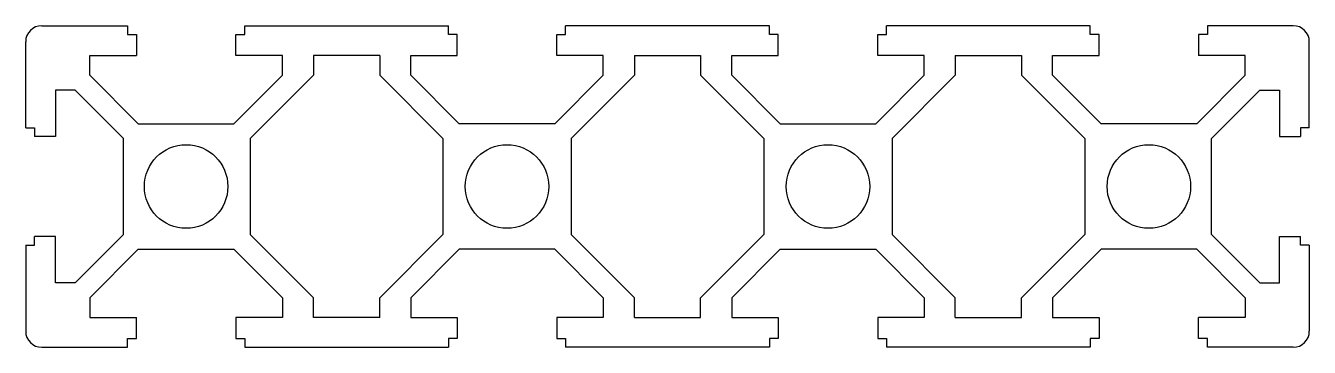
# Model space of a CAD drawing. Header units: metres. Extents: x -40 to 40, y -10 to 10.
import ezdxf

# ---------------------------------------------------------------- set-up
doc = ezdxf.new("R2010")
doc.units = ezdxf.units.M

msp = doc.modelspace()

# ---------------------------------------------------------------- linework, layer by layer
for p, q in [((-39, 10), (-33.65, 10)), ((-33.65, 10), (-33.65, 9.45)), ((-26.35, 10), (-13.65, 10)), ((-26.35, 9.45), (-26.35, 10)), ((-13.65, 9.45), (-13.65, 10)), ((6.35, 10), (-6.35, 10)), ((-6.35, 9.45), (-6.35, 10)), ((6.35, 9.45), (6.35, 10)), ((26.35, 10), (13.65, 10)), ((13.65, 9.45), (13.65, 10)), ((26.35, 9.45), (26.35, 10)), ((39, 10), (33.65, 10)), ((33.65, 10), (33.65, 9.45)), ((-40, 3.65), (-40, 9)), ((-33.65, 9.45), (-33.1, 9.45)), ((-33.1, 9.45), (-33.1, 8.15)), ((-26.9, 9.45), (-26.35, 9.45)), ((-26.9, 8.15), (-26.9, 9.45)), ((-13.1, 9.45), (-13.65, 9.45)), ((-13.1, 8.15), (-13.1, 9.45)), ((-6.9, 9.45), (-6.35, 9.45)), ((-6.9, 8.15), (-6.9, 9.45)), ((6.9, 9.45), (6.35, 9.45)), ((6.9, 8.15), (6.9, 9.45)), ((13.1, 9.45), (13.65, 9.45)), ((13.1, 8.15), (13.1, 9.45)), ((26.9, 9.45), (26.35, 9.45)), ((26.9, 8.15), (26.9, 9.45)), ((33.65, 9.45), (33.1, 9.45)), ((33.1, 9.45), (33.1, 8.15)), ((40, 3.65), (40, 9)), ((-36, 6.919), (-36, 8.15)), ((-36, 8.15), (-33.1, 8.15)), ((-24, 8.15), (-26.9, 8.15)), ((-24, 6.919), (-24, 8.15)), ((-22.062, 8.15), (-22.062, 6.919)), ((-17.938, 8.15), (-22.062, 8.15)), ((-17.938, 8.15), (-17.938, 6.919)), ((-16, 6.919), (-16, 8.15)), ((-16, 8.15), (-13.1, 8.15)), ((-4, 8.15), (-6.9, 8.15)), ((-4, 6.919), (-4, 8.15)), ((-2.062, 8.15), (-2.062, 6.919)), ((-2.062, 8.15), (2.062, 8.15)), ((2.062, 8.15), (2.062, 6.919)), ((4, 6.919), (4, 8.15)), ((4, 8.15), (6.9, 8.15)), ((16, 8.15), (13.1, 8.15)), ((16, 6.919), (16, 8.15)), ((17.938, 8.15), (17.938, 6.919)), ((17.938, 8.15), (22.062, 8.15)), ((22.062, 8.15), (22.062, 6.919)), ((24, 6.919), (24, 8.15)), ((24, 8.15), (26.9, 8.15)), ((36, 8.15), (33.1, 8.15)), ((36, 6.919), (36, 8.15)), ((-36, 6.919), (-32.981, 3.9)), ((-27.019, 3.9), (-24, 6.919)), ((-22.062, 6.919), (-26, 2.981)), ((-17.938, 6.919), (-14, 2.981)), ((-12.981, 3.9), (-16, 6.919)), ((-7.019, 3.9), (-4, 6.919)), ((-2.062, 6.919), (-6, 2.981)), ((2.062, 6.919), (6, 2.981)), ((7.019, 3.9), (4, 6.919)), ((12.981, 3.9), (16, 6.919)), ((17.938, 6.919), (14, 2.981)), ((22.062, 6.919), (26, 2.981)), ((27.019, 3.9), (24, 6.919)), ((36, 6.919), (32.981, 3.9)), ((-38.15, 6), (-38.15, 3.1)), ((-36.919, 6), (-38.15, 6)), ((-33.9, 2.981), (-36.919, 6)), ((33.9, 2.981), (36.919, 6)), ((36.919, 6), (38.15, 6)), ((38.15, 6), (38.15, 3.1)), ((-40, 3.65), (-39.45, 3.65)), ((-39.45, 3.65), (-39.45, 3.1)), ((-32.981, 3.9), (-27.019, 3.9)), ((-7.019, 3.9), (-12.981, 3.9)), ((7.019, 3.9), (12.981, 3.9)), ((32.981, 3.9), (27.019, 3.9)), ((39.45, 3.65), (39.45, 3.1)), ((40, 3.65), (39.45, 3.65)), ((-38.15, 3.1), (-39.45, 3.1)), ((-33.9, -2.981), (-33.9, 2.981)), ((-26, 2.981), (-26, -2.981)), ((-14, 2.981), (-14, -2.981)), ((-6, 2.981), (-6, -2.981)), ((6, 2.981), (6, -2.981)), ((14, 2.981), (14, -2.981)), ((26, 2.981), (26, -2.981)), ((33.9, -2.981), (33.9, 2.981)), ((38.15, 3.1), (39.45, 3.1)), ((-38.15, -3.1), (-39.45, -3.1)), ((-39.45, -3.65), (-39.45, -3.1)), ((-38.15, -6), (-38.15, -3.1)), ((-33.9, -2.981), (-36.919, -6)), ((-22.062, -6.919), (-26, -2.981)), ((-17.938, -6.919), (-14, -2.981)), ((-2.062, -6.919), (-6, -2.981)), ((2.062, -6.919), (6, -2.981)), ((17.938, -6.919), (14, -2.981)), ((22.062, -6.919), (26, -2.981)), ((33.9, -2.981), (36.919, -6)), ((38.15, -3.1), (39.45, -3.1)), ((38.15, -6), (38.15, -3.1)), ((39.45, -3.65), (39.45, -3.1)), ((-40, -3.65), (-39.45, -3.65)), ((-40, -3.65), (-40, -9)), ((-36, -6.919), (-32.981, -3.9)), ((-32.981, -3.9), (-27.019, -3.9)), ((-27.019, -3.9), (-24, -6.919)), ((-12.981, -3.9), (-16, -6.919)), ((-7.019, -3.9), (-12.981, -3.9)), ((-7.019, -3.9), (-4, -6.919)), ((7.019, -3.9), (4, -6.919)), ((7.019, -3.9), (12.981, -3.9)), ((12.981, -3.9), (16, -6.919)), ((27.019, -3.9), (24, -6.919)), ((32.981, -3.9), (27.019, -3.9)), ((36, -6.919), (32.981, -3.9)), ((40, -3.65), (39.45, -3.65)), ((40, -3.65), (40, -9)), ((-36.919, -6), (-38.15, -6)), ((36.919, -6), (38.15, -6)), ((-36, -6.919), (-36, -8.15)), ((-24, -6.919), (-24, -8.15)), ((-22.062, -8.15), (-22.062, -6.919)), ((-17.938, -8.15), (-17.938, -6.919)), ((-16, -6.919), (-16, -8.15)), ((-4, -6.919), (-4, -8.15)), ((-2.062, -8.15), (-2.062, -6.919)), ((2.062, -8.15), (2.062, -6.919)), ((4, -6.919), (4, -8.15)), ((16, -6.919), (16, -8.15)), ((17.938, -8.15), (17.938, -6.919)), ((22.062, -8.15), (22.062, -6.919)), ((24, -6.919), (24, -8.15)), ((36, -6.919), (36, -8.15)), ((-36, -8.15), (-33.1, -8.15)), ((-33.1, -9.45), (-33.1, -8.15)), ((-24, -8.15), (-26.9, -8.15)), ((-26.9, -8.15), (-26.9, -9.45)), ((-17.938, -8.15), (-22.062, -8.15)), ((-16, -8.15), (-13.1, -8.15)), ((-13.1, -8.15), (-13.1, -9.45)), ((-4, -8.15), (-6.9, -8.15)), ((-6.9, -8.15), (-6.9, -9.45)), ((-2.062, -8.15), (2.062, -8.15)), ((4, -8.15), (6.9, -8.15)), ((6.9, -8.15), (6.9, -9.45)), ((16, -8.15), (13.1, -8.15)), ((13.1, -8.15), (13.1, -9.45)), ((17.938, -8.15), (22.062, -8.15)), ((24, -8.15), (26.9, -8.15)), ((26.9, -8.15), (26.9, -9.45)), ((36, -8.15), (33.1, -8.15)), ((33.1, -9.45), (33.1, -8.15)), ((-33.65, -10), (-33.65, -9.45)), ((-33.65, -9.45), (-33.1, -9.45)), ((-26.9, -9.45), (-26.35, -9.45)), ((-26.35, -9.45), (-26.35, -10)), ((-13.65, -9.45), (-13.65, -10)), ((-13.1, -9.45), (-13.65, -9.45)), ((-6.9, -9.45), (-6.35, -9.45)), ((-6.35, -9.45), (-6.35, -10)), ((6.35, -9.45), (6.35, -10)), ((6.9, -9.45), (6.35, -9.45)), ((13.1, -9.45), (13.65, -9.45)), ((13.65, -9.45), (13.65, -10)), ((26.35, -9.45), (26.35, -10)), ((26.9, -9.45), (26.35, -9.45)), ((33.65, -9.45), (33.1, -9.45)), ((33.65, -10), (33.65, -9.45)), ((-39, -10), (-33.65, -10)), ((-26.35, -10), (-13.65, -10)), ((6.35, -10), (-6.35, -10)), ((26.35, -10), (13.65, -10)), ((39, -10), (33.65, -10))]:
    msp.add_line(p, q)
for centre in [(-30, 0), (-10, 0), (10, 0), (30, 0)]:
    msp.add_circle(centre, 2.6)
for centre, start, end in [((-39, 9), 90, 180), ((39, 9), 0, 90), ((-39, -9), 180, 270), ((39, -9), 270, 360)]:
    msp.add_arc(centre, 1, start, end)

doc.saveas('drawing.dxf')
